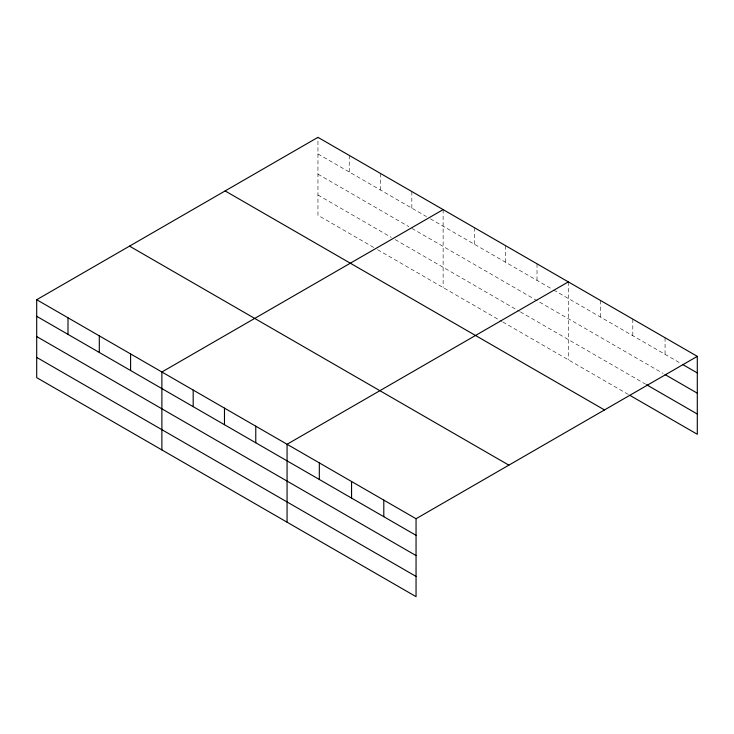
<?xml version="1.0" encoding="UTF-8"?>
<svg xmlns="http://www.w3.org/2000/svg" width="734" height="734" viewBox="0 0 734 734"><rect width="100%" height="100%" fill="white"/><g stroke="black" fill="none" stroke-linecap="round" stroke-linejoin="round"><path stroke-width="0.55" stroke-dasharray="3.67 2.75" d="M373.698 247.45L317.95 215.264L317.95 137.341M317.95 153.929L426.509 216.603M430.427 218.86L552.674 289.444M553.647 290.013L680.693 363.358M317.95 174.169L408.902 226.678M411.838 228.375L663.105 373.441M317.95 195.024L391.305 237.376M395.213 239.633L519.424 311.344M520.397 311.904L645.516 384.139M377.606 249.707L501.817 321.419M502.799 321.978L628.9 394.791M665.059 337.741L665.059 354.329M632.809 319.125L632.809 335.713M600.568 300.509L600.568 317.097M568.318 281.893L568.318 359.816M537.022 263.827L537.022 280.406M505.726 245.752L505.726 262.341M474.43 227.687L474.43 244.275M443.134 209.621L443.134 287.535M411.838 191.546L411.838 208.135M380.542 173.481L380.542 190.069M349.246 155.415L349.246 171.995"/><path stroke-width="1.1" d="M416.05 555.565L416.05 518.736L36.7 299.72L36.7 377.643L416.05 596.659L416.05 555.565L36.7 336.548M629.882 395.351L697.3 434.28L697.3 356.357L317.95 137.341L36.7 299.72M443.134 209.621L161.884 372L161.884 449.914M568.318 281.893L287.067 444.272L287.067 522.195M416.05 518.736L697.3 356.357M682.648 364.486L697.3 372.945M665.059 374.569L697.3 393.185M646.489 384.699L697.3 414.04M225.136 190.932L604.486 409.939M129.514 246.138L508.864 465.154M36.7 316.308L416.05 535.325M36.7 357.403L416.05 576.419M383.799 500.12L383.799 516.708M351.558 481.504L351.558 498.092M319.318 462.888L319.318 479.476M255.771 426.206L255.771 442.786M224.476 408.132L224.476 424.72M193.18 390.066L193.18 406.654M130.588 353.926L130.588 370.514M99.292 335.86L99.292 352.448M67.996 317.794L67.996 334.374"/></g></svg>
